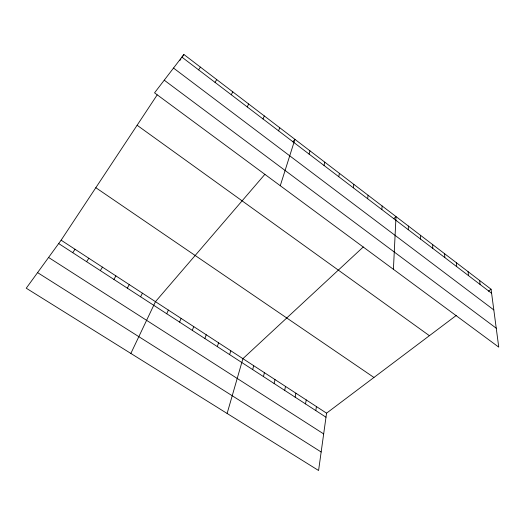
<?xml version="1.0" encoding="UTF-8"?>
<svg xmlns="http://www.w3.org/2000/svg" width="525" height="525" viewBox="0 0 525 525"><rect width="100%" height="100%" fill="white"/><g stroke="black" fill="none" stroke-linecap="round" stroke-linejoin="round"><path stroke-width="0.79" d="M408.292 229.727L408.371 226.039M393.415 269.312L396.014 216.589L393.684 218.748M381.846 209.567L382.134 205.984M367.671 198.758L368.077 195.241M456.291 315.433L326.557 413.168L318.583 470.505L26.25 288.212L61.117 240.194L157.165 94.92M353.312 187.812L353.83 184.354M315.807 410.602L316.431 406.573M305.524 403.922L306.219 399.919M338.763 176.722L339.399 173.329M295.148 397.182L295.91 393.199M284.681 390.377L285.508 386.42M274.109 383.512L275.008 379.575M324.023 165.48L324.778 162.153M263.438 376.576L264.41 372.671M252.669 369.58L253.706 365.702M309.081 154.088L309.96 150.833M227.115 413.47L242.911 358.66L363.287 246.96M229.615 354.605L230.81 350.779M280.265 185.719L294.945 139.355L292.806 141.842M217.304 346.605L218.584 342.812M204.868 338.527L206.227 334.76M278.585 130.837L279.72 127.726M192.288 330.356L193.745 326.622M179.576 322.094L181.118 318.393M263.018 118.972L264.298 115.933M166.727 313.747L168.361 310.085M130.856 353.443L155.466 301.678L264.928 174.287M247.242 106.943L248.66 103.983M140.608 296.776L142.426 293.18M127.326 288.153L129.248 284.589M231.249 94.743L232.805 91.868M113.905 279.431L115.92 275.907M100.328 270.611L102.447 267.127M215.027 82.379L216.727 79.583M86.599 261.693L88.823 258.248M179.996 60.388L180.863 59.082M181.729 57.77L183.894 54.495L491.072 289.229L498.75 347.13L154.547 92.846L183.894 54.495M198.575 69.838L200.425 67.128M72.719 252.669L75.049 249.27M488.467 291.198L491.072 289.229M37.577 272.613L321.156 452.005M48.582 257.453L323.669 433.913M58.675 243.548L325.992 417.217M61.117 240.194L326.557 413.168M95.819 187.701L373.944 377.468M137.11 125.252L429.404 335.692M164.246 80.181L496.243 328.21M173.512 68.06L493.815 309.927M181.893 57.113L491.603 293.245M479.653 280.507L480.099 284.478M468.103 271.681L468.471 275.612M456.428 262.756L456.704 266.641M444.616 253.732L444.813 257.572M432.672 244.604L432.777 248.397M420.591 235.377L420.604 239.118"/></g></svg>
